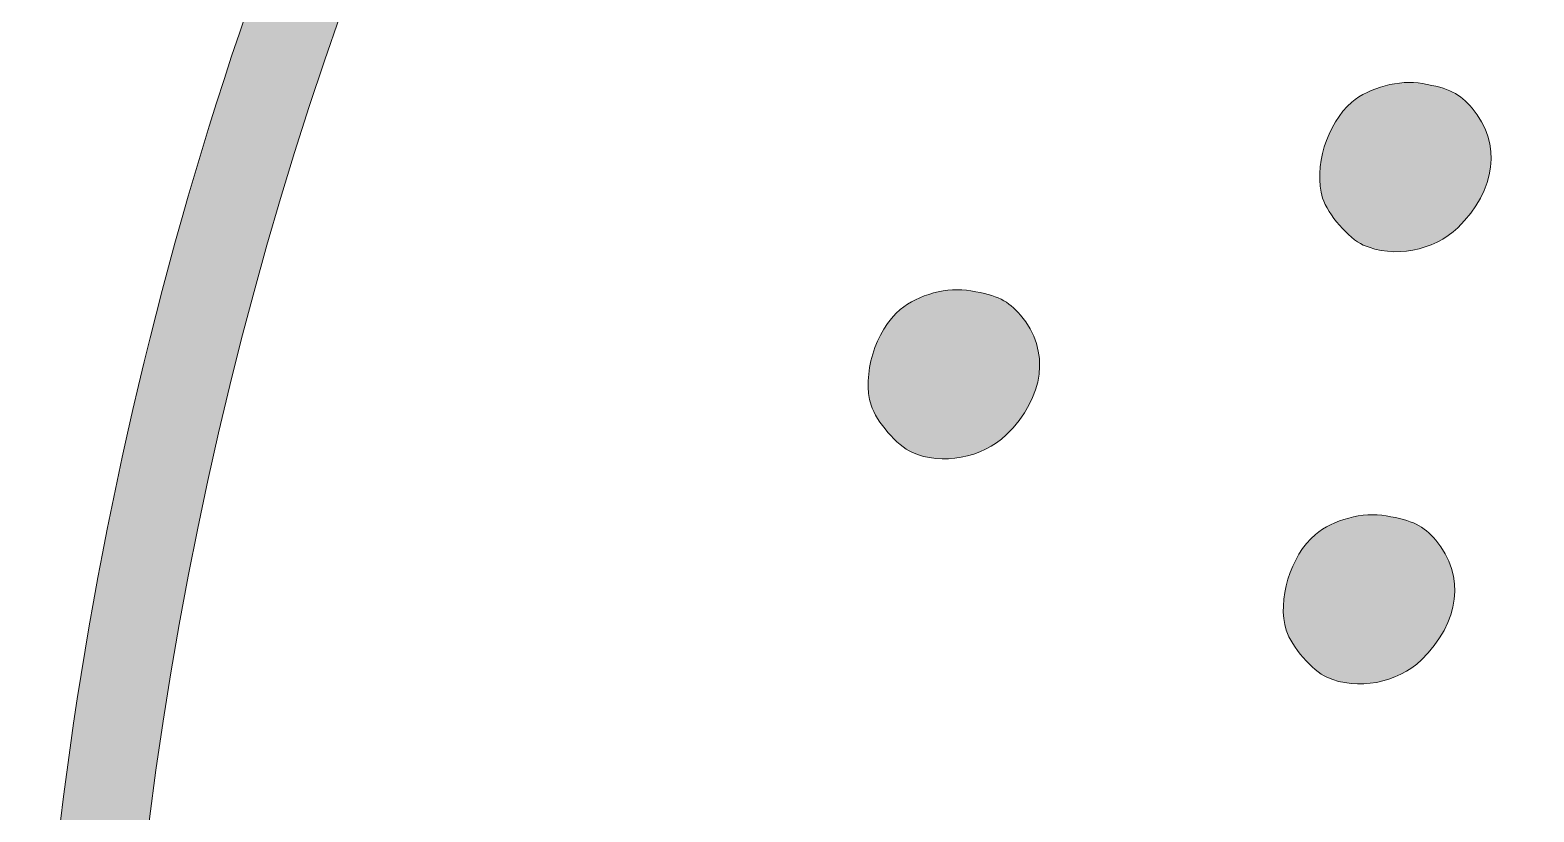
# Model space of a CAD drawing. Header units: inches. Extents: x 0.4 to 11.6, y -11.6 to -0.4.
# Drawn here: x 0.397 to 2.494, y -5.299 to -4.208 of the extents above; entities that cross this region are included whole.
import ezdxf

# ---------------------------------------------------------------- set-up
doc = ezdxf.new("R2010")
doc.units = ezdxf.units.IN
doc.header["$MEASUREMENT"] = 0
doc.layers.add('Layer 1', color=7, linetype='Continuous')

# ---------------------------------------------------------------- blocks, each defined once
blk = doc.blocks.new('block 20')
at = {"layer": 'Layer 1', "true_color": 0x231f20}
h = blk.add_hatch(color=250, dxfattribs=at)
h.dxf.hatch_style = 2
edge = h.paths.add_edge_path()
edge.add_spline(control_points=[(5.994, -11.6027), (4.4989, -11.6027), (3.0934, -11.0204), (2.0362, -9.9633), (0.979, -8.9061), (0.3968, -7.5005), (0.3968, -6.0055), (0.3968, -4.5104), (0.979, -3.1048), (2.0362, -2.0476), (3.0934, -0.9904), (4.4989, -0.4082), (5.994, -0.4082), (7.4891, -0.4082), (8.8947, -0.9904), (9.9519, -2.0476), (11.009, -3.1048), (11.5912, -4.5104), (11.5912, -6.0055), (11.5912, -7.5005), (11.009, -8.9061), (9.9519, -9.9633), (8.8947, -11.0204), (7.4891, -11.6027), (5.994, -11.6027)], knot_values=[0, 0, 0, 0, 1, 1, 1, 2, 2, 2, 3, 3, 3, 4, 4, 4, 5, 5, 5, 6, 6, 6, 7, 7, 7, 8, 8, 8, 8], degree=3, periodic=1)
edge = h.paths.add_edge_path()
edge.add_spline(control_points=[(5.994, -0.5306), (2.9752, -0.5306), (0.5191, -2.9866), (0.5191, -6.0055), (0.5191, -9.0243), (2.9752, -11.4803), (5.994, -11.4803), (9.0129, -11.4803), (11.4689, -9.0243), (11.4689, -6.0055), (11.4689, -2.9866), (9.0129, -0.5306), (5.994, -0.5306)], knot_values=[0, 0, 0, 0, 1, 1, 1, 2, 2, 2, 3, 3, 3, 4, 4, 4, 4], degree=3, periodic=1)
at = {"layer": 'Layer 1', "lineweight": 0}
for points, knots in [([(5.994, -11.6027), (4.4989, -11.6027), (3.0934, -11.0204), (2.0362, -9.9633), (0.979, -8.9061), (0.3968, -7.5005), (0.3968, -6.0055), (0.3968, -4.5104), (0.979, -3.1048), (2.0362, -2.0476), (3.0934, -0.9904), (4.4989, -0.4082), (5.994, -0.4082), (7.4891, -0.4082), (8.8947, -0.9904), (9.9519, -2.0476), (11.009, -3.1048), (11.5912, -4.5104), (11.5912, -6.0055), (11.5912, -7.5005), (11.009, -8.9061), (9.9519, -9.9633), (8.8947, -11.0204), (7.4891, -11.6027), (5.994, -11.6027)], [0, 0, 0, 0, 1, 1, 1, 2, 2, 2, 3, 3, 3, 4, 4, 4, 5, 5, 5, 6, 6, 6, 7, 7, 7, 8, 8, 8, 8]), ([(5.994, -0.5306), (2.9752, -0.5306), (0.5191, -2.9866), (0.5191, -6.0055), (0.5191, -9.0243), (2.9752, -11.4803), (5.994, -11.4803), (9.0129, -11.4803), (11.4689, -9.0243), (11.4689, -6.0055), (11.4689, -2.9866), (9.0129, -0.5306), (5.994, -0.5306)], [0, 0, 0, 0, 1, 1, 1, 2, 2, 2, 3, 3, 3, 4, 4, 4, 4])]:
    blk.add_open_spline(points, degree=3, knots=knots, dxfattribs=at)
blk = doc.blocks.new('block 27')
at = {"layer": 'Layer 1', "true_color": 0x231f20}
h = blk.add_hatch(color=250, dxfattribs=at)
h.dxf.hatch_style = 2
edge = h.paths.add_edge_path()
edge.add_spline(control_points=[(2.1892, -4.9122), (2.2135, -4.8916), (2.2556, -4.8803), (2.2877, -4.8862), (2.325, -4.8924), (2.3396, -4.9), (2.3569, -4.9203), (2.3987, -4.9694), (2.3905, -5.035), (2.337, -5.0872), (2.3035, -5.1196), (2.2471, -5.1303), (2.2052, -5.1114), (2.185, -5.1024), (2.1557, -5.0686), (2.1485, -5.0458), (2.1354, -5.0043), (2.1542, -4.9418), (2.1892, -4.9122)], knot_values=[0, 0, 0, 0, 1, 1, 1, 2, 2, 2, 3, 3, 3, 4, 4, 4, 5, 5, 5, 6, 6, 6, 6], degree=3, periodic=1)
at = {"layer": 'Layer 1', "lineweight": 0}
blk.add_open_spline([(2.1892, -4.9122), (2.2135, -4.8916), (2.2556, -4.8803), (2.2877, -4.8862), (2.325, -4.8924), (2.3396, -4.9), (2.3569, -4.9203), (2.3987, -4.9694), (2.3905, -5.035), (2.337, -5.0872), (2.3035, -5.1196), (2.2471, -5.1303), (2.2052, -5.1114), (2.185, -5.1024), (2.1557, -5.0686), (2.1485, -5.0458), (2.1354, -5.0043), (2.1542, -4.9418), (2.1892, -4.9122)], degree=3, knots=[0, 0, 0, 0, 1, 1, 1, 2, 2, 2, 3, 3, 3, 4, 4, 4, 5, 5, 5, 6, 6, 6, 6], dxfattribs=at)
blk = doc.blocks.new('block 28')
at = {"layer": 'Layer 1', "true_color": 0x231f20}
h = blk.add_hatch(color=250, dxfattribs=at)
h.dxf.hatch_style = 2
edge = h.paths.add_edge_path()
edge.add_spline(control_points=[(1.6103, -4.5982), (1.6346, -4.5777), (1.6767, -4.5663), (1.7087, -4.5723), (1.746, -4.5785), (1.7606, -4.5861), (1.778, -4.6063), (1.8198, -4.6554), (1.8116, -4.721), (1.758, -4.7732), (1.7246, -4.8056), (1.6682, -4.8164), (1.6263, -4.7975), (1.6061, -4.7884), (1.5768, -4.7546), (1.5696, -4.7318), (1.5565, -4.6904), (1.5753, -4.6279), (1.6103, -4.5982)], knot_values=[0, 0, 0, 0, 1, 1, 1, 2, 2, 2, 3, 3, 3, 4, 4, 4, 5, 5, 5, 6, 6, 6, 6], degree=3, periodic=1)
at = {"layer": 'Layer 1', "lineweight": 0}
blk.add_open_spline([(1.6103, -4.5982), (1.6346, -4.5777), (1.6767, -4.5663), (1.7087, -4.5723), (1.746, -4.5785), (1.7606, -4.5861), (1.778, -4.6063), (1.8198, -4.6554), (1.8116, -4.721), (1.758, -4.7732), (1.7246, -4.8056), (1.6682, -4.8164), (1.6263, -4.7975), (1.6061, -4.7884), (1.5768, -4.7546), (1.5696, -4.7318), (1.5565, -4.6904), (1.5753, -4.6279), (1.6103, -4.5982)], degree=3, knots=[0, 0, 0, 0, 1, 1, 1, 2, 2, 2, 3, 3, 3, 4, 4, 4, 5, 5, 5, 6, 6, 6, 6], dxfattribs=at)
blk = doc.blocks.new('block 29')
at = {"layer": 'Layer 1', "true_color": 0x231f20}
h = blk.add_hatch(color=250, dxfattribs=at)
h.dxf.hatch_style = 2
edge = h.paths.add_edge_path()
edge.add_spline(control_points=[(2.2399, -4.3091), (2.2643, -4.2886), (2.3063, -4.2773), (2.3384, -4.2832), (2.3757, -4.2894), (2.3903, -4.297), (2.4076, -4.3173), (2.4494, -4.3664), (2.4412, -4.4319), (2.3877, -4.4842), (2.3542, -4.5166), (2.2978, -4.5273), (2.2559, -4.5084), (2.2357, -4.4994), (2.2064, -4.4656), (2.1992, -4.4428), (2.1861, -4.4013), (2.2049, -4.3388), (2.2399, -4.3091)], knot_values=[0, 0, 0, 0, 1, 1, 1, 2, 2, 2, 3, 3, 3, 4, 4, 4, 5, 5, 5, 6, 6, 6, 6], degree=3, periodic=1)
at = {"layer": 'Layer 1', "lineweight": 0}
blk.add_open_spline([(2.2399, -4.3091), (2.2643, -4.2886), (2.3063, -4.2773), (2.3384, -4.2832), (2.3757, -4.2894), (2.3903, -4.297), (2.4076, -4.3173), (2.4494, -4.3664), (2.4412, -4.4319), (2.3877, -4.4842), (2.3542, -4.5166), (2.2978, -4.5273), (2.2559, -4.5084), (2.2357, -4.4994), (2.2064, -4.4656), (2.1992, -4.4428), (2.1861, -4.4013), (2.2049, -4.3388), (2.2399, -4.3091)], degree=3, knots=[0, 0, 0, 0, 1, 1, 1, 2, 2, 2, 3, 3, 3, 4, 4, 4, 5, 5, 5, 6, 6, 6, 6], dxfattribs=at)
blk = doc.blocks.new('block 2')
at = {"layer": 'Layer 1'}
for name in ['block 20', 'block 29', 'block 28', 'block 27']:
    blk.add_blockref(name, (0, 0), dxfattribs=at)

msp = doc.modelspace()

# ---------------------------------------------------------------- block references
at = {"layer": 'Layer 1'}
msp.add_blockref('block 2', (0, 0), dxfattribs=at)

doc.saveas('drawing.dxf')
